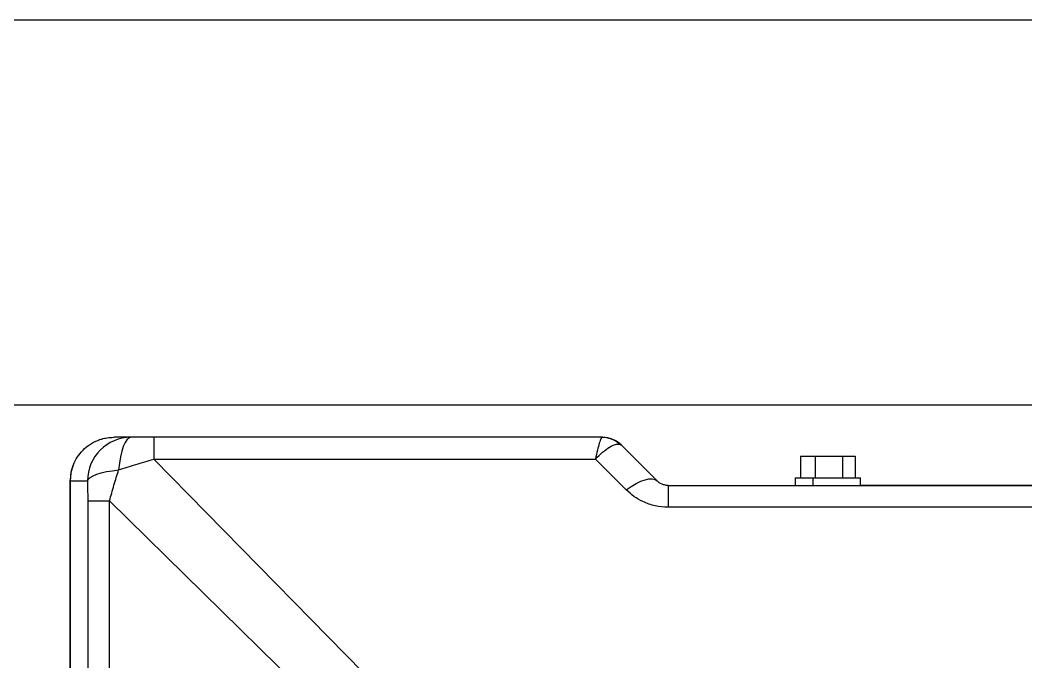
# Model space of a CAD drawing. Header units: millimetres. Extents: x -13464 to 9471, y -517 to 17126.
# Drawn here: x 6205.4 to 6404.5, y 326 to 452.9 of the extents above; entities that cross this region are included whole.
import ezdxf

# ---------------------------------------------------------------- set-up
doc = ezdxf.new("R2010")
doc.units = ezdxf.units.MM

msp = doc.modelspace()

# ---------------------------------------------------------------- linework, layer by layer
at = {"color": 7, "linetype": 'Continuous', "lineweight": 25}
for p, q in [((6953.74, 452.95), (5966.19, 452.95)), ((6953.74, 376.75), (5966.19, 376.75)), ((6227.36, 370.4), (6223.95, 370.4)), ((6231.85, 370.4), (6231.85, 366.08)), ((6320.58, 370.4), (6231.85, 370.4)), ((6324.07, 369.02), (6324.32, 368.88)), ((6324.32, 368.88), (6324.41, 368.83)), ((6331.48, 361.76), (6324.41, 368.83)), ((6359.84, 366.67), (6359.84, 362.35)), ((6359.84, 366.67), (6359.85, 366.67)), ((6359.85, 366.67), (6359.85, 362.35)), ((6359.85, 366.67), (6362.76, 366.67)), ((6362.76, 366.67), (6362.76, 362.35)), ((6362.76, 366.67), (6368.18, 366.67)), ((6368.18, 366.67), (6368.18, 362.35)), ((6368.18, 366.67), (6370.69, 366.67)), ((6370.69, 366.67), (6370.69, 362.35)), ((6273.27, 323.83), (6231.85, 366.08)), ((6231.85, 366.08), (6319.27, 366.08)), ((6319.27, 366.08), (6325.37, 359.98)), ((6358.79, 362.35), (6358.79, 360.87)), ((6358.79, 362.35), (6358.8, 362.35)), ((6358.8, 362.35), (6358.8, 360.87)), ((6358.8, 362.35), (6362.28, 362.35)), ((6362.28, 362.35), (6371.75, 362.35)), ((6362.28, 362.35), (6362.28, 360.87)), ((6371.75, 360.87), (6371.75, 362.35)), ((6215.28, 361.71), (6215.28, 308.57)), ((6215.3, 361.71), (6215.28, 361.71)), ((6215.3, 361.76), (6215.3, 308.57)), ((6215.3, 361.76), (6218.73, 361.76)), ((6215.3, 308.57), (6215.3, 361.76)), ((6215.3, 361.76), (6215.3, 361.76)), ((6333.63, 360.87), (6333.63, 356.55)), ((6333.63, 360.87), (6541.42, 360.87)), ((6371.75, 360.93), (6503.3, 360.93)), ((6218.76, 357.8), (6223.07, 357.8)), ((6218.76, 357.8), (6218.76, 308.44)), ((6223.07, 357.8), (6265.58, 316.14)), ((6223.07, 306.88), (6223.07, 357.8)), ((6541.42, 356.55), (6333.63, 356.55))]:
    msp.add_line(p, q, dxfattribs=at)
at = {"color": 7, "linetype": 'Continuous', "lineweight": 25, "flags": 128}
for points in [[(6227.36, 370.4), (6226.94, 370.28), (6226.53, 369.93), (6226.15, 369.37), (6225.8, 368.59), (6225.49, 367.63), (6225.23, 366.52), (6225.03, 365.27), (6224.89, 363.93)], [(6215.9, 364.93), (6215.44, 363.4), (6215.28, 361.71)], [(6218.73, 361.76), (6218.9, 362.11), (6219.27, 362.46), (6219.83, 362.79), (6220.57, 363.09), (6221.46, 363.36), (6222.5, 363.6), (6223.65, 363.79), (6224.89, 363.93)], [(6325.37, 359.98), (6326.35, 360.66), (6327.32, 361.24), (6328.23, 361.69), (6329.08, 361.99), (6329.85, 362.16), (6330.51, 362.18), (6331.06, 362.04), (6331.48, 361.76)]]:
    msp.add_lwpolyline(points, dxfattribs=at)
at = {"color": 7, "linetype": 'Continuous', "lineweight": 25}
for centre, radius, start, end in [((6227.36, 361.77), 8.63, 90.0393, 180.0393), ((6320.57, 365.27), 5.13, 46.9374, 89.8907), ((6320.64, 365.06), 5.33, 45, 90)]:
    msp.add_arc(centre, radius, start, end, dxfattribs=at)
for points, knots in [([(6215.3, 361.76), (6215.42, 362.86), (6215.6, 364.54), (6216.69, 366.55), (6217.77, 367.89), (6219.15, 369.01), (6220.45, 369.7), (6221.64, 370.1), (6222.71, 370.34), (6223.51, 370.38), (6223.95, 370.4)], [0, 0, 0, 0, 0.242157, 0.368938, 0.499161, 0.622554, 0.759449, 0.822002, 0.90219, 1, 1, 1, 1]), ([(6231.85, 370.4), (6231, 370.4), (6229.47, 370.4), (6228, 370.4), (6227.36, 370.4)], [0, 0, 0, 0, 0.56005, 1, 1, 1, 1]), ([(6320.58, 370.4), (6320.5, 370.34), (6320.35, 370.23), (6320.03, 369.32), (6319.66, 367.94), (6319.4, 366.69), (6319.27, 366.08)], [0, 0, 0, 0, 0.2444151, 0.4984384, 0.753327, 1, 1, 1, 1]), ([(6320.64, 370.4), (6320.63, 370.4), (6320.63, 370.4), (6320.59, 370.4), (6320.58, 370.4)], [0, 0, 0, 0, 0.566321, 1, 1, 1, 1]), ([(6319.27, 366.08), (6319.74, 366.56), (6320.71, 367.53), (6322.07, 368.51), (6323.25, 369.08), (6323.8, 369.04), (6324.07, 369.02)], [0, 0, 0, 0, 0.246673, 0.501562, 0.755585, 1, 1, 1, 1]), ([(6324.34, 368.89), (6323.97, 369.23), (6323.49, 369.68), (6322.87, 369.87), (6322.74, 369.92)], [0, 0, 0, 0, 0.7832441, 1, 1, 1, 1]), ([(6224.89, 363.93), (6226.02, 364.31), (6228.31, 365.07), (6230.66, 365.74), (6231.85, 366.08)], [0, 0, 0, 0, 0.490768, 1, 1, 1, 1]), ([(6223.07, 357.8), (6223.36, 358.85), (6223.94, 360.91), (6224.58, 362.94), (6224.89, 363.93)], [0, 0, 0, 0, 0.510024, 1, 1, 1, 1]), ([(6218.73, 361.76), (6218.74, 361.03), (6218.76, 359.73), (6218.76, 358.39), (6218.76, 357.8)], [0, 0, 0, 0, 0.559542, 1, 1, 1, 1]), ([(6333.63, 360.87), (6333.53, 360.88), (6333.33, 360.88), (6332.91, 360.95), (6332.13, 361.2), (6331.75, 361.53), (6331.48, 361.76)], [0, 0, 0, 0, 0.092806, 0.190402, 0.412859, 1, 1, 1, 1]), ([(6333.63, 356.55), (6332.78, 356.61), (6331.05, 356.72), (6328.77, 357.54), (6326.84, 358.64), (6325.86, 359.53), (6325.37, 359.98)], [0, 0, 0, 0, 0.2702721, 0.5499685, 0.7744078, 1, 1, 1, 1])]:
    msp.add_open_spline(points, degree=3, knots=knots, dxfattribs=at)

doc.saveas('drawing.dxf')
